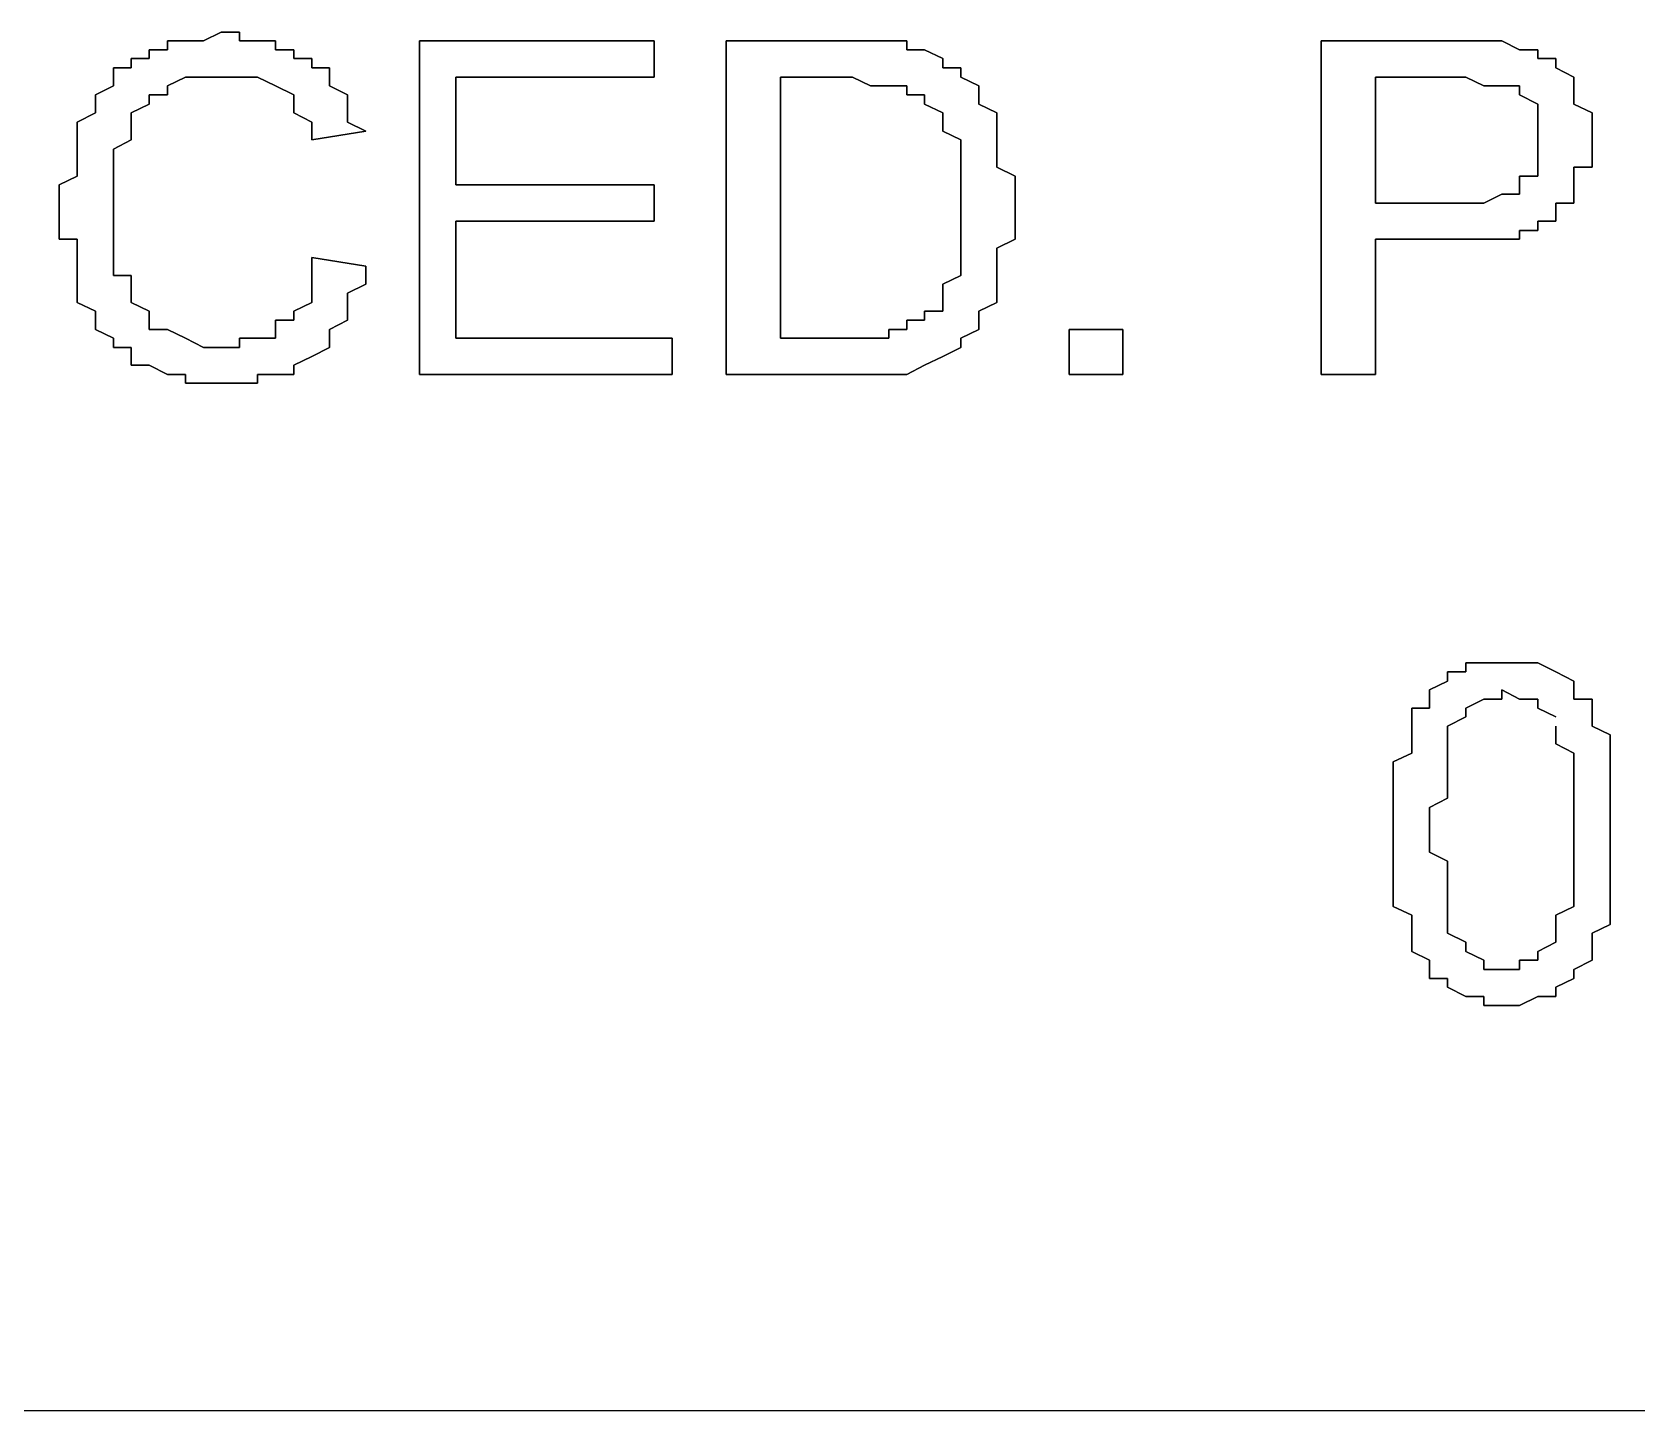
# Model space of a CAD drawing. Header units: metres. Extents: x 2.9 to 42.8, y 1.7 to 28.7.
# Drawn here: x 38.6274 to 38.9413, y 10.9432 to 11.213 of the extents above; entities that cross this region are included whole.
import ezdxf

# ---------------------------------------------------------------- set-up
doc = ezdxf.new("R2010")
doc.units = ezdxf.units.M
doc.layers.add('NEGRO', color=7, linetype='Continuous')
doc.layers.add('ROJO', color=1, linetype='Continuous')

msp = doc.modelspace()

# ---------------------------------------------------------------- linework, layer by layer
at = {"layer": 'NEGRO', "lineweight": -3}
msp.add_lwpolyline([(42.3545, 10.9432), (36.389, 10.9432)], dxfattribs=at)
at = {"layer": 'ROJO', "lineweight": -3}
for points in [[(38.6574, 11.2113), (38.6539, 11.2113), (38.6574, 11.2113)], [(38.6539, 11.2113), (38.6539, 11.2095), (38.6539, 11.2113)], [(38.6609, 11.2113), (38.6574, 11.2113), (38.6609, 11.2113)], [(38.6644, 11.213), (38.6609, 11.2113), (38.6644, 11.213)], [(38.668, 11.213), (38.6644, 11.213), (38.668, 11.213)], [(38.668, 11.2113), (38.668, 11.213), (38.668, 11.2113)], [(38.6715, 11.2113), (38.668, 11.2113), (38.6715, 11.2113)], [(38.675, 11.2113), (38.6715, 11.2113), (38.675, 11.2113)], [(38.675, 11.2095), (38.675, 11.2113), (38.675, 11.2095)], [(38.7491, 11.2113), (38.7032, 11.2113), (38.7491, 11.2113)], [(38.7032, 11.2113), (38.7032, 11.146), (38.7032, 11.2113)], [(38.7491, 11.2042), (38.7491, 11.2113), (38.7491, 11.2042)], [(38.7879, 11.2113), (38.7632, 11.2113), (38.7879, 11.2113)], [(38.7632, 11.2113), (38.7632, 11.146), (38.7632, 11.2113)], [(38.7914, 11.2113), (38.7879, 11.2113), (38.7914, 11.2113)], [(38.795, 11.2113), (38.7914, 11.2113), (38.795, 11.2113)], [(38.7985, 11.2113), (38.795, 11.2113), (38.7985, 11.2113)], [(38.7985, 11.2095), (38.7985, 11.2113), (38.7985, 11.2095)], [(38.9079, 11.2113), (38.8796, 11.2113), (38.9079, 11.2113)], [(38.8796, 11.2113), (38.8796, 11.146), (38.8796, 11.2113)], [(38.9114, 11.2113), (38.9079, 11.2113), (38.9114, 11.2113)], [(38.9149, 11.2113), (38.9114, 11.2113), (38.9149, 11.2113)], [(38.9184, 11.2095), (38.9149, 11.2113), (38.9184, 11.2095)], [(38.6539, 11.2095), (38.6503, 11.2095), (38.6539, 11.2095)], [(38.6503, 11.2095), (38.6503, 11.2078), (38.6503, 11.2095)], [(38.6786, 11.2095), (38.675, 11.2095), (38.6786, 11.2095)], [(38.6786, 11.2078), (38.6786, 11.2095), (38.6786, 11.2078)], [(38.802, 11.2095), (38.7985, 11.2095), (38.802, 11.2095)], [(38.8056, 11.2078), (38.802, 11.2095), (38.8056, 11.2078)], [(38.922, 11.2095), (38.9184, 11.2095), (38.922, 11.2095)], [(38.922, 11.2078), (38.922, 11.2095), (38.922, 11.2078)], [(38.6468, 11.206), (38.6433, 11.206), (38.6468, 11.206)], [(38.6433, 11.206), (38.6433, 11.2042), (38.6433, 11.206)], [(38.6503, 11.2078), (38.6468, 11.2078), (38.6503, 11.2078)], [(38.6468, 11.2078), (38.6468, 11.206), (38.6468, 11.2078)], [(38.6821, 11.2078), (38.6786, 11.2078), (38.6821, 11.2078)], [(38.6821, 11.206), (38.6821, 11.2078), (38.6821, 11.206)], [(38.6856, 11.206), (38.6821, 11.206), (38.6856, 11.206)], [(38.6856, 11.2042), (38.6856, 11.206), (38.6856, 11.2042)], [(38.8056, 11.206), (38.8056, 11.2078), (38.8056, 11.206)], [(38.8091, 11.206), (38.8056, 11.206), (38.8091, 11.206)], [(38.8091, 11.2042), (38.8091, 11.206), (38.8091, 11.2042)], [(38.9255, 11.2078), (38.922, 11.2078), (38.9255, 11.2078)], [(38.9255, 11.206), (38.9255, 11.2078), (38.9255, 11.206)], [(38.929, 11.2042), (38.9255, 11.206), (38.929, 11.2042)], [(38.6433, 11.2025), (38.6398, 11.2007), (38.6433, 11.2025)], [(38.6433, 11.2042), (38.6433, 11.2025), (38.6433, 11.2042)], [(38.6539, 11.2025), (38.6574, 11.2042), (38.6539, 11.2025)], [(38.6539, 11.2007), (38.6539, 11.2025), (38.6539, 11.2007)], [(38.6574, 11.2042), (38.6609, 11.2042), (38.6574, 11.2042)], [(38.6609, 11.2042), (38.6644, 11.2042), (38.6609, 11.2042)], [(38.6644, 11.2042), (38.668, 11.2042), (38.6644, 11.2042)], [(38.668, 11.2042), (38.6715, 11.2042), (38.668, 11.2042)], [(38.6715, 11.2042), (38.675, 11.2025), (38.6715, 11.2042)], [(38.675, 11.2025), (38.6786, 11.2007), (38.675, 11.2025)], [(38.6856, 11.2025), (38.6856, 11.2042), (38.6856, 11.2025)], [(38.6891, 11.2007), (38.6856, 11.2025), (38.6891, 11.2007)], [(38.7103, 11.1831), (38.7103, 11.2042), (38.7103, 11.1831)], [(38.7103, 11.2042), (38.7491, 11.2042), (38.7103, 11.2042)], [(38.7738, 11.1531), (38.7738, 11.2042), (38.7738, 11.1531)], [(38.7738, 11.2042), (38.7879, 11.2042), (38.7738, 11.2042)], [(38.7879, 11.2042), (38.7914, 11.2025), (38.7879, 11.2042)], [(38.7914, 11.2025), (38.795, 11.2025), (38.7914, 11.2025)], [(38.795, 11.2025), (38.7985, 11.2025), (38.795, 11.2025)], [(38.7985, 11.2025), (38.7985, 11.2007), (38.7985, 11.2025)], [(38.8126, 11.2025), (38.8091, 11.2042), (38.8126, 11.2025)], [(38.8126, 11.2007), (38.8126, 11.2025), (38.8126, 11.2007)], [(38.8902, 11.1795), (38.8902, 11.2042), (38.8902, 11.1795)], [(38.8902, 11.2042), (38.9079, 11.2042), (38.8902, 11.2042)], [(38.9079, 11.2042), (38.9114, 11.2025), (38.9079, 11.2042)], [(38.9114, 11.2025), (38.9149, 11.2025), (38.9114, 11.2025)], [(38.9149, 11.2025), (38.9184, 11.2025), (38.9149, 11.2025)], [(38.9184, 11.2025), (38.9184, 11.2007), (38.9184, 11.2025)], [(38.929, 11.2025), (38.929, 11.2042), (38.929, 11.2025)], [(38.929, 11.2007), (38.929, 11.2025), (38.929, 11.2007)], [(38.6398, 11.2007), (38.6398, 11.1989), (38.6398, 11.2007)], [(38.6398, 11.1989), (38.6398, 11.1972), (38.6398, 11.1989)], [(38.6468, 11.1972), (38.6503, 11.1989), (38.6468, 11.1972)], [(38.6503, 11.1989), (38.6503, 11.2007), (38.6503, 11.1989)], [(38.6503, 11.2007), (38.6539, 11.2007), (38.6503, 11.2007)], [(38.6786, 11.2007), (38.6786, 11.1989), (38.6786, 11.2007)], [(38.6786, 11.1989), (38.6786, 11.1972), (38.6786, 11.1989)], [(38.6891, 11.1989), (38.6891, 11.2007), (38.6891, 11.1989)], [(38.6891, 11.1972), (38.6891, 11.1989), (38.6891, 11.1972)], [(38.7985, 11.2007), (38.802, 11.2007), (38.7985, 11.2007)], [(38.802, 11.2007), (38.802, 11.1989), (38.802, 11.2007)], [(38.802, 11.1989), (38.8056, 11.1972), (38.802, 11.1989)], [(38.8126, 11.1989), (38.8126, 11.2007), (38.8126, 11.1989)], [(38.8161, 11.1972), (38.8126, 11.1989), (38.8161, 11.1972)], [(38.9184, 11.2007), (38.922, 11.1989), (38.9184, 11.2007)], [(38.922, 11.1989), (38.922, 11.1972), (38.922, 11.1989)], [(38.929, 11.1989), (38.929, 11.2007), (38.929, 11.1989)], [(38.9326, 11.1972), (38.929, 11.1989), (38.9326, 11.1972)], [(38.6398, 11.1972), (38.6362, 11.1954), (38.6398, 11.1972)], [(38.6468, 11.1954), (38.6468, 11.1972), (38.6468, 11.1954)], [(38.6786, 11.1972), (38.6821, 11.1954), (38.6786, 11.1972)], [(38.6891, 11.1954), (38.6891, 11.1972), (38.6891, 11.1954)], [(38.8056, 11.1972), (38.8056, 11.1954), (38.8056, 11.1972)], [(38.8161, 11.1954), (38.8161, 11.1972), (38.8161, 11.1954)], [(38.922, 11.1972), (38.922, 11.1954), (38.922, 11.1972)], [(38.9326, 11.1954), (38.9326, 11.1972), (38.9326, 11.1954)], [(38.6362, 11.1954), (38.6362, 11.1936), (38.6362, 11.1954)], [(38.6362, 11.1936), (38.6362, 11.1919), (38.6362, 11.1936)], [(38.6468, 11.1936), (38.6468, 11.1954), (38.6468, 11.1936)], [(38.6468, 11.1919), (38.6468, 11.1936), (38.6468, 11.1919)], [(38.6821, 11.1954), (38.6821, 11.1936), (38.6821, 11.1954)], [(38.6821, 11.1936), (38.6821, 11.1919), (38.6821, 11.1936)], [(38.6821, 11.1919), (38.6927, 11.1936), (38.6821, 11.1919)], [(38.6927, 11.1936), (38.6891, 11.1954), (38.6927, 11.1936)], [(38.8056, 11.1954), (38.8056, 11.1936), (38.8056, 11.1954)], [(38.8056, 11.1936), (38.8091, 11.1919), (38.8056, 11.1936)], [(38.8161, 11.1936), (38.8161, 11.1954), (38.8161, 11.1936)], [(38.8161, 11.1919), (38.8161, 11.1936), (38.8161, 11.1919)], [(38.922, 11.1954), (38.922, 11.1936), (38.922, 11.1954)], [(38.922, 11.1936), (38.922, 11.1919), (38.922, 11.1936)], [(38.9326, 11.1936), (38.9326, 11.1954), (38.9326, 11.1936)], [(38.9326, 11.1919), (38.9326, 11.1936), (38.9326, 11.1919)], [(38.6362, 11.1919), (38.6362, 11.1901), (38.6362, 11.1919)], [(38.6362, 11.1901), (38.6362, 11.1883), (38.6362, 11.1901)], [(38.6433, 11.1901), (38.6468, 11.1919), (38.6433, 11.1901)], [(38.6433, 11.1883), (38.6433, 11.1901), (38.6433, 11.1883)], [(38.8091, 11.1919), (38.8091, 11.1901), (38.8091, 11.1919)], [(38.8091, 11.1901), (38.8091, 11.1883), (38.8091, 11.1901)], [(38.8161, 11.1901), (38.8161, 11.1919), (38.8161, 11.1901)], [(38.8161, 11.1883), (38.8161, 11.1901), (38.8161, 11.1883)], [(38.922, 11.1919), (38.922, 11.1901), (38.922, 11.1919)], [(38.922, 11.1901), (38.922, 11.1883), (38.922, 11.1901)], [(38.9326, 11.1901), (38.9326, 11.1919), (38.9326, 11.1901)], [(38.9326, 11.1883), (38.9326, 11.1901), (38.9326, 11.1883)], [(38.6362, 11.1883), (38.6362, 11.1866), (38.6362, 11.1883)], [(38.6362, 11.1866), (38.6362, 11.1848), (38.6362, 11.1866)], [(38.6433, 11.1866), (38.6433, 11.1883), (38.6433, 11.1866)], [(38.6433, 11.1848), (38.6433, 11.1866), (38.6433, 11.1848)], [(38.8091, 11.1883), (38.8091, 11.1866), (38.8091, 11.1883)], [(38.8091, 11.1866), (38.8091, 11.1848), (38.8091, 11.1866)], [(38.8161, 11.1866), (38.8161, 11.1883), (38.8161, 11.1866)], [(38.8197, 11.1848), (38.8161, 11.1866), (38.8197, 11.1848)], [(38.922, 11.1883), (38.922, 11.1866), (38.922, 11.1883)], [(38.922, 11.1866), (38.922, 11.1848), (38.922, 11.1866)], [(38.929, 11.1848), (38.929, 11.1866), (38.929, 11.1848)], [(38.929, 11.1866), (38.9326, 11.1866), (38.929, 11.1866)], [(38.9326, 11.1866), (38.9326, 11.1883), (38.9326, 11.1866)], [(38.6362, 11.1848), (38.6327, 11.1831), (38.6362, 11.1848)], [(38.6327, 11.1831), (38.6327, 11.1813), (38.6327, 11.1831)], [(38.6433, 11.1831), (38.6433, 11.1848), (38.6433, 11.1831)], [(38.6433, 11.1813), (38.6433, 11.1831), (38.6433, 11.1813)], [(38.7491, 11.1831), (38.7103, 11.1831), (38.7491, 11.1831)], [(38.7491, 11.176), (38.7491, 11.1831), (38.7491, 11.176)], [(38.8091, 11.1848), (38.8091, 11.1831), (38.8091, 11.1848)], [(38.8091, 11.1831), (38.8091, 11.1813), (38.8091, 11.1831)], [(38.8197, 11.1831), (38.8197, 11.1848), (38.8197, 11.1831)], [(38.8197, 11.1813), (38.8197, 11.1831), (38.8197, 11.1813)], [(38.922, 11.1848), (38.9184, 11.1848), (38.922, 11.1848)], [(38.9184, 11.1848), (38.9184, 11.1831), (38.9184, 11.1848)], [(38.9184, 11.1831), (38.9184, 11.1813), (38.9184, 11.1831)], [(38.929, 11.1831), (38.929, 11.1848), (38.929, 11.1831)], [(38.929, 11.1813), (38.929, 11.1831), (38.929, 11.1813)], [(38.6327, 11.1813), (38.6327, 11.1795), (38.6327, 11.1813)], [(38.6433, 11.1795), (38.6433, 11.1813), (38.6433, 11.1795)], [(38.8091, 11.1813), (38.8091, 11.1795), (38.8091, 11.1813)], [(38.8197, 11.1795), (38.8197, 11.1813), (38.8197, 11.1795)], [(38.9149, 11.1813), (38.9114, 11.1795), (38.9149, 11.1813)], [(38.9184, 11.1813), (38.9149, 11.1813), (38.9184, 11.1813)], [(38.929, 11.1795), (38.929, 11.1813), (38.929, 11.1795)], [(38.6327, 11.1795), (38.6327, 11.1778), (38.6327, 11.1795)], [(38.6327, 11.1778), (38.6327, 11.176), (38.6327, 11.1778)], [(38.6433, 11.1778), (38.6433, 11.1795), (38.6433, 11.1778)], [(38.6433, 11.176), (38.6433, 11.1778), (38.6433, 11.176)], [(38.8091, 11.1795), (38.8091, 11.1778), (38.8091, 11.1795)], [(38.8091, 11.1778), (38.8091, 11.176), (38.8091, 11.1778)], [(38.8197, 11.1778), (38.8197, 11.1795), (38.8197, 11.1778)], [(38.8197, 11.176), (38.8197, 11.1778), (38.8197, 11.176)], [(38.9079, 11.1795), (38.8902, 11.1795), (38.9079, 11.1795)], [(38.9114, 11.1795), (38.9079, 11.1795), (38.9114, 11.1795)], [(38.9255, 11.1778), (38.9255, 11.1795), (38.9255, 11.1778)], [(38.9255, 11.1795), (38.929, 11.1795), (38.9255, 11.1795)], [(38.9255, 11.176), (38.9255, 11.1778), (38.9255, 11.176)], [(38.6327, 11.176), (38.6327, 11.1742), (38.6327, 11.176)], [(38.6327, 11.1742), (38.6327, 11.1725), (38.6327, 11.1742)], [(38.6433, 11.1742), (38.6433, 11.176), (38.6433, 11.1742)], [(38.6433, 11.1725), (38.6433, 11.1742), (38.6433, 11.1725)], [(38.7103, 11.1531), (38.7103, 11.176), (38.7103, 11.1531)], [(38.7103, 11.176), (38.7491, 11.176), (38.7103, 11.176)], [(38.8091, 11.176), (38.8091, 11.1742), (38.8091, 11.176)], [(38.8091, 11.1742), (38.8091, 11.1725), (38.8091, 11.1742)], [(38.8197, 11.1742), (38.8197, 11.176), (38.8197, 11.1742)], [(38.8197, 11.1725), (38.8197, 11.1742), (38.8197, 11.1725)], [(38.9184, 11.1725), (38.9184, 11.1742), (38.9184, 11.1725)], [(38.9184, 11.1742), (38.922, 11.1742), (38.9184, 11.1742)], [(38.922, 11.1742), (38.922, 11.176), (38.922, 11.1742)], [(38.922, 11.176), (38.9255, 11.176), (38.922, 11.176)], [(38.6327, 11.1725), (38.6362, 11.1725), (38.6327, 11.1725)], [(38.6362, 11.1725), (38.6362, 11.1707), (38.6362, 11.1725)], [(38.6362, 11.1707), (38.6362, 11.1689), (38.6362, 11.1707)], [(38.6433, 11.1707), (38.6433, 11.1725), (38.6433, 11.1707)], [(38.6433, 11.1689), (38.6433, 11.1707), (38.6433, 11.1689)], [(38.8091, 11.1725), (38.8091, 11.1707), (38.8091, 11.1725)], [(38.8091, 11.1707), (38.8091, 11.1689), (38.8091, 11.1707)], [(38.8161, 11.1707), (38.8197, 11.1725), (38.8161, 11.1707)], [(38.8161, 11.1689), (38.8161, 11.1707), (38.8161, 11.1689)], [(38.8902, 11.146), (38.8902, 11.1725), (38.8902, 11.146)], [(38.8902, 11.1725), (38.9079, 11.1725), (38.8902, 11.1725)], [(38.9079, 11.1725), (38.9114, 11.1725), (38.9079, 11.1725)], [(38.9114, 11.1725), (38.9149, 11.1725), (38.9114, 11.1725)], [(38.9149, 11.1725), (38.9184, 11.1725), (38.9149, 11.1725)], [(38.6362, 11.1689), (38.6362, 11.1672), (38.6362, 11.1689)], [(38.6433, 11.1672), (38.6433, 11.1689), (38.6433, 11.1672)], [(38.6821, 11.1689), (38.6821, 11.1672), (38.6821, 11.1689)], [(38.6927, 11.1672), (38.6821, 11.1689), (38.6927, 11.1672)], [(38.8091, 11.1689), (38.8091, 11.1672), (38.8091, 11.1689)], [(38.8161, 11.1672), (38.8161, 11.1689), (38.8161, 11.1672)], [(38.6362, 11.1672), (38.6362, 11.1654), (38.6362, 11.1672)], [(38.6362, 11.1654), (38.6362, 11.1637), (38.6362, 11.1654)], [(38.6433, 11.1654), (38.6433, 11.1672), (38.6433, 11.1654)], [(38.6468, 11.1654), (38.6433, 11.1654), (38.6468, 11.1654)], [(38.6468, 11.1637), (38.6468, 11.1654), (38.6468, 11.1637)], [(38.6821, 11.1672), (38.6821, 11.1654), (38.6821, 11.1672)], [(38.6821, 11.1654), (38.6821, 11.1637), (38.6821, 11.1654)], [(38.6927, 11.1654), (38.6927, 11.1672), (38.6927, 11.1654)], [(38.6927, 11.1637), (38.6927, 11.1654), (38.6927, 11.1637)], [(38.8091, 11.1654), (38.8056, 11.1637), (38.8091, 11.1654)], [(38.8091, 11.1672), (38.8091, 11.1654), (38.8091, 11.1672)], [(38.8161, 11.1654), (38.8161, 11.1672), (38.8161, 11.1654)], [(38.8161, 11.1637), (38.8161, 11.1654), (38.8161, 11.1637)], [(38.6362, 11.1637), (38.6362, 11.1619), (38.6362, 11.1637)], [(38.6362, 11.1619), (38.6362, 11.1601), (38.6362, 11.1619)], [(38.6468, 11.1619), (38.6468, 11.1637), (38.6468, 11.1619)], [(38.6468, 11.1601), (38.6468, 11.1619), (38.6468, 11.1601)], [(38.6821, 11.1637), (38.6821, 11.1619), (38.6821, 11.1637)], [(38.6821, 11.1619), (38.6821, 11.1601), (38.6821, 11.1619)], [(38.6891, 11.1619), (38.6927, 11.1637), (38.6891, 11.1619)], [(38.6891, 11.1601), (38.6891, 11.1619), (38.6891, 11.1601)], [(38.8056, 11.1637), (38.8056, 11.1619), (38.8056, 11.1637)], [(38.8056, 11.1619), (38.8056, 11.1601), (38.8056, 11.1619)], [(38.8161, 11.1619), (38.8161, 11.1637), (38.8161, 11.1619)], [(38.8161, 11.1601), (38.8161, 11.1619), (38.8161, 11.1601)], [(38.6362, 11.1601), (38.6398, 11.1584), (38.6362, 11.1601)], [(38.6398, 11.1584), (38.6398, 11.1566), (38.6398, 11.1584)], [(38.6503, 11.1584), (38.6468, 11.1601), (38.6503, 11.1584)], [(38.6503, 11.1566), (38.6503, 11.1584), (38.6503, 11.1566)], [(38.6821, 11.1601), (38.6786, 11.1584), (38.6821, 11.1601)], [(38.6786, 11.1584), (38.6786, 11.1566), (38.6786, 11.1584)], [(38.6891, 11.1584), (38.6891, 11.1601), (38.6891, 11.1584)], [(38.6891, 11.1566), (38.6891, 11.1584), (38.6891, 11.1566)], [(38.8056, 11.1584), (38.802, 11.1584), (38.8056, 11.1584)], [(38.802, 11.1584), (38.802, 11.1566), (38.802, 11.1584)], [(38.8056, 11.1601), (38.8056, 11.1584), (38.8056, 11.1601)], [(38.8126, 11.1584), (38.8161, 11.1601), (38.8126, 11.1584)], [(38.8126, 11.1566), (38.8126, 11.1584), (38.8126, 11.1566)], [(38.6398, 11.1566), (38.6398, 11.1548), (38.6398, 11.1566)], [(38.6398, 11.1548), (38.6433, 11.1531), (38.6398, 11.1548)], [(38.6503, 11.1548), (38.6503, 11.1566), (38.6503, 11.1548)], [(38.6539, 11.1548), (38.6503, 11.1548), (38.6539, 11.1548)], [(38.6574, 11.1531), (38.6539, 11.1548), (38.6574, 11.1531)], [(38.6786, 11.1566), (38.675, 11.1566), (38.6786, 11.1566)], [(38.675, 11.1566), (38.675, 11.1548), (38.675, 11.1566)], [(38.675, 11.1548), (38.675, 11.1531), (38.675, 11.1548)], [(38.6856, 11.1548), (38.6891, 11.1566), (38.6856, 11.1548)], [(38.6856, 11.1531), (38.6856, 11.1548), (38.6856, 11.1531)], [(38.7985, 11.1548), (38.795, 11.1548), (38.7985, 11.1548)], [(38.795, 11.1548), (38.795, 11.1531), (38.795, 11.1548)], [(38.802, 11.1566), (38.7985, 11.1566), (38.802, 11.1566)], [(38.7985, 11.1566), (38.7985, 11.1548), (38.7985, 11.1566)], [(38.8091, 11.1531), (38.8126, 11.1548), (38.8091, 11.1531)], [(38.8126, 11.1548), (38.8126, 11.1566), (38.8126, 11.1548)], [(38.8408, 11.1548), (38.8303, 11.1548), (38.8408, 11.1548)], [(38.8303, 11.1548), (38.8303, 11.146), (38.8303, 11.1548)], [(38.8408, 11.146), (38.8408, 11.1548), (38.8408, 11.146)], [(38.6433, 11.1531), (38.6433, 11.1513), (38.6433, 11.1531)], [(38.6609, 11.1513), (38.6574, 11.1531), (38.6609, 11.1513)], [(38.6715, 11.1531), (38.668, 11.1531), (38.6715, 11.1531)], [(38.668, 11.1531), (38.668, 11.1513), (38.668, 11.1531)], [(38.675, 11.1531), (38.6715, 11.1531), (38.675, 11.1531)], [(38.6856, 11.1513), (38.6856, 11.1531), (38.6856, 11.1513)], [(38.7526, 11.1531), (38.7103, 11.1531), (38.7526, 11.1531)], [(38.7526, 11.146), (38.7526, 11.1531), (38.7526, 11.146)], [(38.7879, 11.1531), (38.7738, 11.1531), (38.7879, 11.1531)], [(38.7914, 11.1531), (38.7879, 11.1531), (38.7914, 11.1531)], [(38.795, 11.1531), (38.7914, 11.1531), (38.795, 11.1531)], [(38.8091, 11.1513), (38.8091, 11.1531), (38.8091, 11.1513)], [(38.6433, 11.1513), (38.6468, 11.1513), (38.6433, 11.1513)], [(38.6468, 11.1513), (38.6468, 11.1495), (38.6468, 11.1513)], [(38.6468, 11.1495), (38.6468, 11.1478), (38.6468, 11.1495)], [(38.6644, 11.1513), (38.6609, 11.1513), (38.6644, 11.1513)], [(38.668, 11.1513), (38.6644, 11.1513), (38.668, 11.1513)], [(38.6786, 11.1478), (38.6821, 11.1495), (38.6786, 11.1478)], [(38.6821, 11.1495), (38.6856, 11.1513), (38.6821, 11.1495)], [(38.802, 11.1478), (38.8056, 11.1495), (38.802, 11.1478)], [(38.8056, 11.1495), (38.8091, 11.1513), (38.8056, 11.1495)], [(38.6468, 11.1478), (38.6503, 11.1478), (38.6468, 11.1478)], [(38.6503, 11.1478), (38.6539, 11.146), (38.6503, 11.1478)], [(38.6539, 11.146), (38.6574, 11.146), (38.6539, 11.146)], [(38.6574, 11.146), (38.6574, 11.1443), (38.6574, 11.146)], [(38.6715, 11.1443), (38.6715, 11.146), (38.6715, 11.1443)], [(38.6715, 11.146), (38.675, 11.146), (38.6715, 11.146)], [(38.675, 11.146), (38.6786, 11.146), (38.675, 11.146)], [(38.6786, 11.146), (38.6786, 11.1478), (38.6786, 11.146)], [(38.7032, 11.146), (38.7526, 11.146), (38.7032, 11.146)], [(38.7632, 11.146), (38.7879, 11.146), (38.7632, 11.146)], [(38.7879, 11.146), (38.7914, 11.146), (38.7879, 11.146)], [(38.7914, 11.146), (38.795, 11.146), (38.7914, 11.146)], [(38.795, 11.146), (38.7985, 11.146), (38.795, 11.146)], [(38.7985, 11.146), (38.802, 11.1478), (38.7985, 11.146)], [(38.8303, 11.146), (38.8408, 11.146), (38.8303, 11.146)], [(38.8796, 11.146), (38.8902, 11.146), (38.8796, 11.146)], [(38.6574, 11.1443), (38.6609, 11.1443), (38.6574, 11.1443)], [(38.6609, 11.1443), (38.6644, 11.1443), (38.6609, 11.1443)], [(38.6644, 11.1443), (38.668, 11.1443), (38.6644, 11.1443)], [(38.668, 11.1443), (38.6715, 11.1443), (38.668, 11.1443)], [(38.9114, 11.0896), (38.9079, 11.0896), (38.9114, 11.0896)], [(38.9079, 11.0896), (38.9079, 11.0878), (38.9079, 11.0896)], [(38.9149, 11.0896), (38.9114, 11.0896), (38.9149, 11.0896)], [(38.9184, 11.0896), (38.9149, 11.0896), (38.9184, 11.0896)], [(38.922, 11.0896), (38.9184, 11.0896), (38.922, 11.0896)], [(38.9255, 11.0878), (38.922, 11.0896), (38.9255, 11.0878)], [(38.9043, 11.086), (38.9008, 11.0843), (38.9043, 11.086)], [(38.9079, 11.0878), (38.9043, 11.0878), (38.9079, 11.0878)], [(38.9043, 11.0878), (38.9043, 11.086), (38.9043, 11.0878)], [(38.929, 11.086), (38.9255, 11.0878), (38.929, 11.086)], [(38.929, 11.0843), (38.929, 11.086), (38.929, 11.0843)], [(38.9008, 11.0843), (38.9008, 11.0825), (38.9008, 11.0843)], [(38.9008, 11.0825), (38.9008, 11.0807), (38.9008, 11.0825)], [(38.9079, 11.0807), (38.9114, 11.0825), (38.9079, 11.0807)], [(38.9114, 11.0825), (38.9149, 11.0825), (38.9114, 11.0825)], [(38.9149, 11.0825), (38.9149, 11.0843), (38.9149, 11.0825)], [(38.9149, 11.0843), (38.9184, 11.0825), (38.9149, 11.0843)], [(38.9184, 11.0825), (38.922, 11.0825), (38.9184, 11.0825)], [(38.922, 11.0825), (38.922, 11.0807), (38.922, 11.0825)], [(38.929, 11.0825), (38.929, 11.0843), (38.929, 11.0825)], [(38.9326, 11.0825), (38.929, 11.0825), (38.9326, 11.0825)], [(38.9326, 11.0807), (38.9326, 11.0825), (38.9326, 11.0807)], [(38.9008, 11.0807), (38.8973, 11.0807), (38.9008, 11.0807)], [(38.8973, 11.0807), (38.8973, 11.079), (38.8973, 11.0807)], [(38.9079, 11.079), (38.9079, 11.0807), (38.9079, 11.079)], [(38.922, 11.0807), (38.9255, 11.079), (38.922, 11.0807)], [(38.9326, 11.079), (38.9326, 11.0807), (38.9326, 11.079)], [(38.8973, 11.079), (38.8973, 11.0772), (38.8973, 11.079)], [(38.8973, 11.0772), (38.8973, 11.0755), (38.8973, 11.0772)], [(38.9043, 11.0772), (38.9079, 11.079), (38.9043, 11.0772)], [(38.9043, 11.0755), (38.9043, 11.0772), (38.9043, 11.0755)], [(38.9255, 11.0772), (38.9255, 11.0755), (38.9255, 11.0772)], [(38.9326, 11.0772), (38.9326, 11.079), (38.9326, 11.0772)], [(38.9361, 11.0755), (38.9326, 11.0772), (38.9361, 11.0755)], [(38.8973, 11.0755), (38.8973, 11.0737), (38.8973, 11.0755)], [(38.8973, 11.0737), (38.8973, 11.0719), (38.8973, 11.0737)], [(38.9043, 11.0737), (38.9043, 11.0755), (38.9043, 11.0737)], [(38.9043, 11.0719), (38.9043, 11.0737), (38.9043, 11.0719)], [(38.9255, 11.0755), (38.9255, 11.0737), (38.9255, 11.0755)], [(38.9255, 11.0737), (38.929, 11.0719), (38.9255, 11.0737)], [(38.9361, 11.0737), (38.9361, 11.0755), (38.9361, 11.0737)], [(38.9361, 11.0719), (38.9361, 11.0737), (38.9361, 11.0719)], [(38.8973, 11.0719), (38.8937, 11.0702), (38.8973, 11.0719)], [(38.8937, 11.0702), (38.8937, 11.0684), (38.8937, 11.0702)], [(38.9043, 11.0702), (38.9043, 11.0719), (38.9043, 11.0702)], [(38.9043, 11.0684), (38.9043, 11.0702), (38.9043, 11.0684)], [(38.929, 11.0719), (38.929, 11.0702), (38.929, 11.0719)], [(38.929, 11.0702), (38.929, 11.0684), (38.929, 11.0702)], [(38.9361, 11.0702), (38.9361, 11.0719), (38.9361, 11.0702)], [(38.9361, 11.0684), (38.9361, 11.0702), (38.9361, 11.0684)], [(38.8937, 11.0684), (38.8937, 11.0666), (38.8937, 11.0684)], [(38.9043, 11.0666), (38.9043, 11.0684), (38.9043, 11.0666)], [(38.929, 11.0684), (38.929, 11.0666), (38.929, 11.0684)], [(38.9361, 11.0666), (38.9361, 11.0684), (38.9361, 11.0666)], [(38.8937, 11.0666), (38.8937, 11.0649), (38.8937, 11.0666)], [(38.8937, 11.0649), (38.8937, 11.0631), (38.8937, 11.0649)], [(38.9043, 11.0649), (38.9043, 11.0666), (38.9043, 11.0649)], [(38.9043, 11.0631), (38.9043, 11.0649), (38.9043, 11.0631)], [(38.929, 11.0666), (38.929, 11.0649), (38.929, 11.0666)], [(38.929, 11.0649), (38.929, 11.0631), (38.929, 11.0649)], [(38.9361, 11.0649), (38.9361, 11.0666), (38.9361, 11.0649)], [(38.9361, 11.0631), (38.9361, 11.0649), (38.9361, 11.0631)], [(38.8937, 11.0631), (38.8937, 11.0613), (38.8937, 11.0631)], [(38.8937, 11.0613), (38.8937, 11.0596), (38.8937, 11.0613)], [(38.9008, 11.0613), (38.9043, 11.0631), (38.9008, 11.0613)], [(38.9008, 11.0596), (38.9008, 11.0613), (38.9008, 11.0596)], [(38.929, 11.0631), (38.929, 11.0613), (38.929, 11.0631)], [(38.929, 11.0613), (38.929, 11.0596), (38.929, 11.0613)], [(38.9361, 11.0613), (38.9361, 11.0631), (38.9361, 11.0613)], [(38.9361, 11.0596), (38.9361, 11.0613), (38.9361, 11.0596)], [(38.8937, 11.0596), (38.8937, 11.0578), (38.8937, 11.0596)], [(38.8937, 11.0578), (38.8937, 11.0561), (38.8937, 11.0578)], [(38.9008, 11.0578), (38.9008, 11.0596), (38.9008, 11.0578)], [(38.9008, 11.0561), (38.9008, 11.0578), (38.9008, 11.0561)], [(38.929, 11.0596), (38.929, 11.0561), (38.929, 11.0596)], [(38.9361, 11.0578), (38.9361, 11.0596), (38.9361, 11.0578)], [(38.9361, 11.0561), (38.9361, 11.0578), (38.9361, 11.0561)], [(38.8937, 11.0561), (38.8937, 11.0543), (38.8937, 11.0561)], [(38.8937, 11.0543), (38.8937, 11.0525), (38.8937, 11.0543)], [(38.9008, 11.0543), (38.9008, 11.0561), (38.9008, 11.0543)], [(38.9008, 11.0525), (38.9008, 11.0543), (38.9008, 11.0525)], [(38.929, 11.0561), (38.929, 11.0543), (38.929, 11.0561)], [(38.929, 11.0543), (38.929, 11.0525), (38.929, 11.0543)], [(38.9361, 11.0543), (38.9361, 11.0561), (38.9361, 11.0543)], [(38.9361, 11.0525), (38.9361, 11.0543), (38.9361, 11.0525)], [(38.8937, 11.0525), (38.8937, 11.0508), (38.8937, 11.0525)], [(38.9043, 11.0508), (38.9008, 11.0525), (38.9043, 11.0508)], [(38.929, 11.0525), (38.929, 11.0508), (38.929, 11.0525)], [(38.9361, 11.0508), (38.9361, 11.0525), (38.9361, 11.0508)], [(38.8937, 11.0508), (38.8937, 11.049), (38.8937, 11.0508)], [(38.8937, 11.049), (38.8937, 11.0472), (38.8937, 11.049)], [(38.9043, 11.049), (38.9043, 11.0508), (38.9043, 11.049)], [(38.9043, 11.0472), (38.9043, 11.049), (38.9043, 11.0472)], [(38.929, 11.0508), (38.929, 11.049), (38.929, 11.0508)], [(38.929, 11.049), (38.929, 11.0472), (38.929, 11.049)], [(38.9361, 11.049), (38.9361, 11.0508), (38.9361, 11.049)], [(38.9361, 11.0472), (38.9361, 11.049), (38.9361, 11.0472)], [(38.8937, 11.0472), (38.8937, 11.0455), (38.8937, 11.0472)], [(38.8937, 11.0455), (38.8937, 11.0437), (38.8937, 11.0455)], [(38.9043, 11.0455), (38.9043, 11.0472), (38.9043, 11.0455)], [(38.9043, 11.0437), (38.9043, 11.0455), (38.9043, 11.0437)], [(38.929, 11.0472), (38.929, 11.0455), (38.929, 11.0472)], [(38.929, 11.0455), (38.929, 11.0437), (38.929, 11.0455)], [(38.9361, 11.0455), (38.9361, 11.0472), (38.9361, 11.0455)], [(38.9361, 11.0437), (38.9361, 11.0455), (38.9361, 11.0437)], [(38.8937, 11.0437), (38.8937, 11.0419), (38.8937, 11.0437)], [(38.8937, 11.0419), (38.8973, 11.0402), (38.8937, 11.0419)], [(38.9043, 11.0419), (38.9043, 11.0437), (38.9043, 11.0419)], [(38.9043, 11.0402), (38.9043, 11.0419), (38.9043, 11.0402)], [(38.929, 11.0419), (38.9255, 11.0402), (38.929, 11.0419)], [(38.929, 11.0437), (38.929, 11.0419), (38.929, 11.0437)], [(38.9361, 11.0419), (38.9361, 11.0437), (38.9361, 11.0419)], [(38.9361, 11.0402), (38.9361, 11.0419), (38.9361, 11.0402)], [(38.8973, 11.0402), (38.8973, 11.0384), (38.8973, 11.0402)], [(38.9043, 11.0384), (38.9043, 11.0402), (38.9043, 11.0384)], [(38.9255, 11.0402), (38.9255, 11.0384), (38.9255, 11.0402)], [(38.9361, 11.0384), (38.9361, 11.0402), (38.9361, 11.0384)], [(38.8973, 11.0384), (38.8973, 11.0367), (38.8973, 11.0384)], [(38.8973, 11.0367), (38.8973, 11.0349), (38.8973, 11.0367)], [(38.9043, 11.0367), (38.9043, 11.0384), (38.9043, 11.0367)], [(38.9079, 11.0349), (38.9043, 11.0367), (38.9079, 11.0349)], [(38.9255, 11.0384), (38.9255, 11.0367), (38.9255, 11.0384)], [(38.9255, 11.0367), (38.9255, 11.0349), (38.9255, 11.0367)], [(38.9326, 11.0367), (38.9361, 11.0384), (38.9326, 11.0367)], [(38.9326, 11.0349), (38.9326, 11.0367), (38.9326, 11.0349)], [(38.8973, 11.0349), (38.8973, 11.0331), (38.8973, 11.0349)], [(38.8973, 11.0331), (38.9008, 11.0314), (38.8973, 11.0331)], [(38.9079, 11.0331), (38.9079, 11.0349), (38.9079, 11.0331)], [(38.9114, 11.0314), (38.9079, 11.0331), (38.9114, 11.0314)], [(38.9255, 11.0349), (38.922, 11.0331), (38.9255, 11.0349)], [(38.922, 11.0331), (38.922, 11.0314), (38.922, 11.0331)], [(38.9326, 11.0331), (38.9326, 11.0349), (38.9326, 11.0331)], [(38.9326, 11.0314), (38.9326, 11.0331), (38.9326, 11.0314)], [(38.9008, 11.0314), (38.9008, 11.0296), (38.9008, 11.0314)], [(38.9008, 11.0296), (38.9008, 11.0278), (38.9008, 11.0296)], [(38.9114, 11.0296), (38.9114, 11.0314), (38.9114, 11.0296)], [(38.9149, 11.0296), (38.9114, 11.0296), (38.9149, 11.0296)], [(38.9184, 11.0296), (38.9149, 11.0296), (38.9184, 11.0296)], [(38.922, 11.0314), (38.9184, 11.0314), (38.922, 11.0314)], [(38.9184, 11.0314), (38.9184, 11.0296), (38.9184, 11.0314)], [(38.929, 11.0296), (38.9326, 11.0314), (38.929, 11.0296)], [(38.929, 11.0278), (38.929, 11.0296), (38.929, 11.0278)], [(38.9008, 11.0278), (38.9043, 11.0278), (38.9008, 11.0278)], [(38.9043, 11.0278), (38.9043, 11.0261), (38.9043, 11.0278)], [(38.9043, 11.0261), (38.9079, 11.0243), (38.9043, 11.0261)], [(38.9255, 11.0261), (38.929, 11.0278), (38.9255, 11.0261)], [(38.9255, 11.0243), (38.9255, 11.0261), (38.9255, 11.0243)], [(38.9079, 11.0243), (38.9114, 11.0243), (38.9079, 11.0243)], [(38.9114, 11.0243), (38.9114, 11.0225), (38.9114, 11.0243)], [(38.9184, 11.0225), (38.922, 11.0243), (38.9184, 11.0225)], [(38.922, 11.0243), (38.9255, 11.0243), (38.922, 11.0243)], [(38.9114, 11.0225), (38.9149, 11.0225), (38.9114, 11.0225)], [(38.9149, 11.0225), (38.9184, 11.0225), (38.9149, 11.0225)]]:
    msp.add_lwpolyline(points, dxfattribs=at)

doc.saveas('drawing.dxf')
